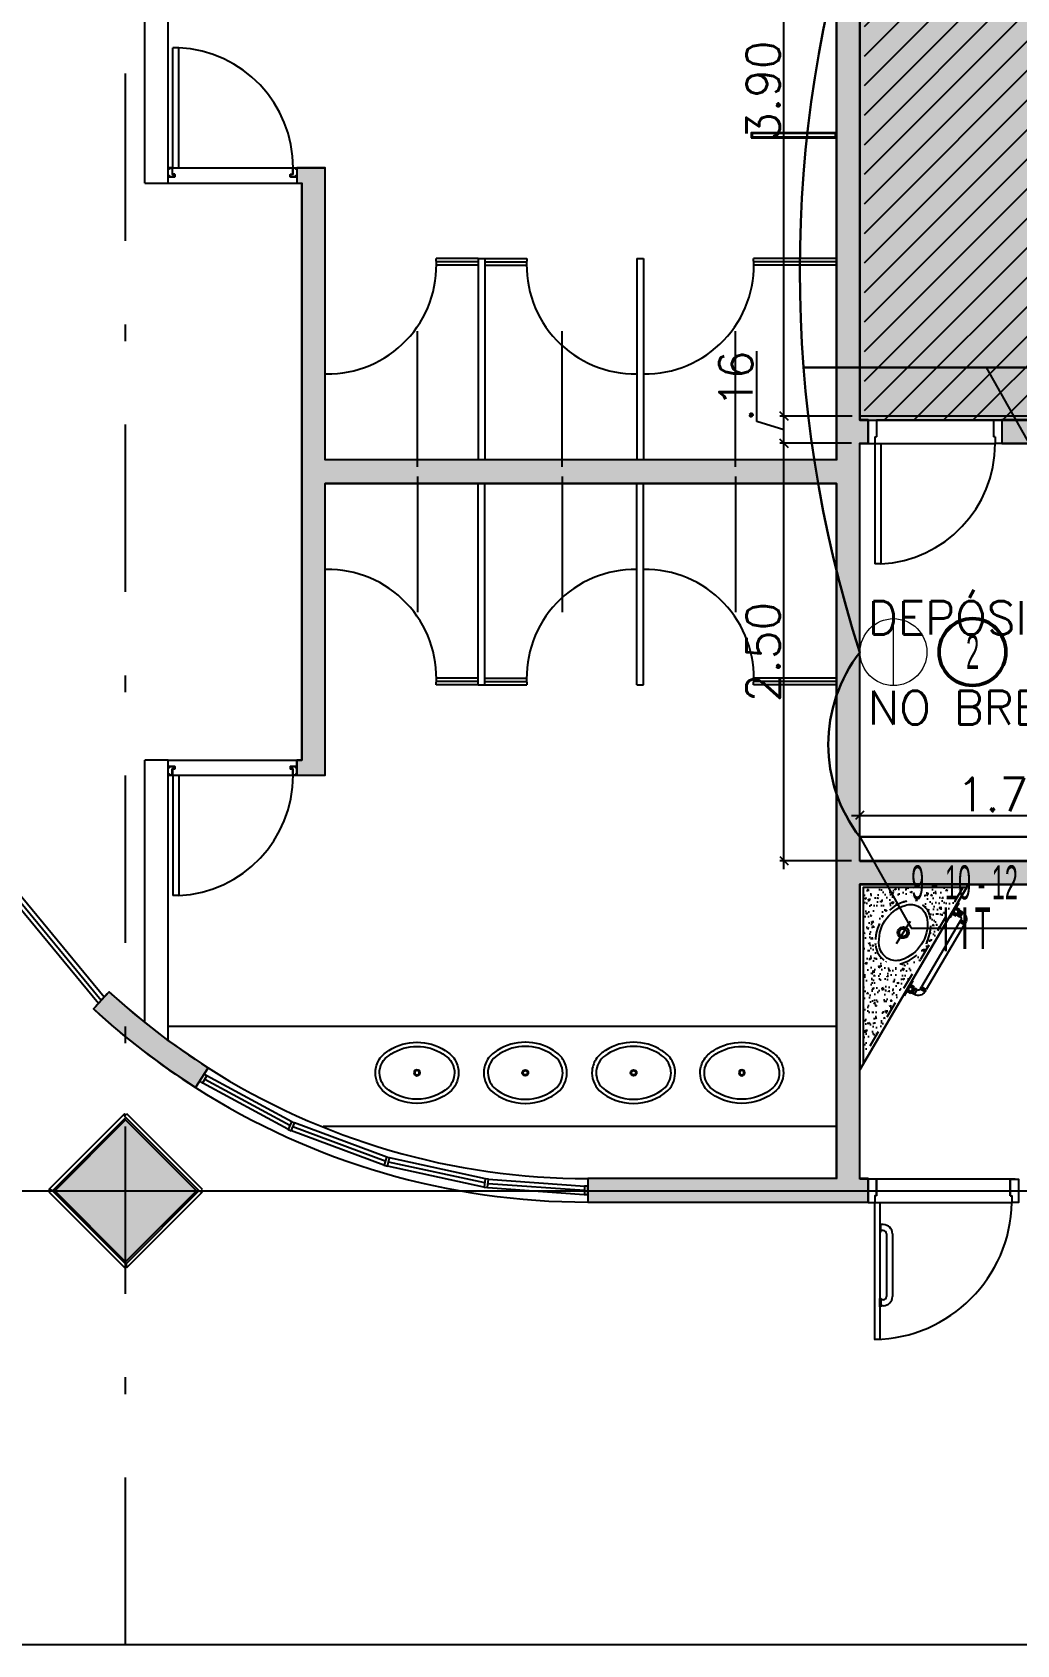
# Model space of a CAD drawing. Header units: millimetres. Extents: x 182 to 575, y -105 to 95.
# Drawn here: x 305.73 to 311.63, y -54.97 to -45.32 of the extents above; entities that cross this region are included whole.
import ezdxf
from ezdxf.enums import TextEntityAlignment as Align

# ---------------------------------------------------------------- set-up
doc = ezdxf.new("R2010")
doc.units = ezdxf.units.MM
doc.header["$MEASUREMENT"] = 0
for name, pattern in [('CONTINU', [0]), ('DASHDOT', [1, 0.5, -0.25, 0, -0.25]), ('DASHED', [0.75, 0.5, -0.25])]:
    doc.linetypes.add(name, pattern=pattern)
for name, color, linetype in [('ALV_3', 3, 'Continuous'), ('ALV_HT', 253, 'Continuous'), ('auxiliar eletrica', 1, 'Continuous'), ('base', 253, 'Continuous'), ('construir', 10, 'Continuous'), ('CORRIMÃO', 41, 'Continuous'), ('Cota Nivel', 1, 'Continuous'), ('CX', 1, 'Continuous'), ('EIXOS', 31, 'DASHDOT'), ('FORRO', 253, 'Continuous'), ('LAY_2', 2, 'Continuous'), ('PVC', 2, 'Continuous'), ('SAN', 1, 'Continuous'), ('SANFINAL', 7, 'Continuous'), ('XR_BL2_AND_MON-REV15$0$MARMORE', 7, 'Continuous')]:
    doc.layers.add(name, color=color, linetype=linetype)
for name, color, linetype, lineweight in [('eletroduto eletrica', 152, 'EL', 30), ('TEXTO ELETRICA', 2, 'Continuous', 20), ('Tomadas elétricas', 2, 'Continuous', 50)]:
    doc.layers.add(name, color=color, linetype=linetype, lineweight=lineweight)
doc.styles.add('SIMPLEX', font='simplex', dxfattribs={"height": 0.2})
doc.styles.get("Standard").update_dxf_attribs({"font": 'romans.shx'})
doc.styles.add('TECNO', font='technic_.ttf', dxfattribs={"width": 0.7})
doc.linetypes.add('EL', pattern='A,0.5,-0.2,["EL",Standard,S=0.1,R=0,X=-0.08,Y=-0.05],-0.175', length=0.875)
doc.dimstyles.new('SA-25', dxfattribs={"dimtxt": 0.05, "dimasz": 0.05, "dimexe": 0.025, "dimexo": 0.05, "dimgap": 0.025, "dimtad": 1, "dimzin": 4, "dimdsep": 46, "dimtxsty": 'SIMPLEX', "dimblk": 'OBLIQUE', "dimcen": 0.025, "dimdle": 0.05, "dimclrt": 2, "dimaunit": 1, "dimadec": 3, "dimazin": 0, "dimtfac": 1, "dimtofl": 0, "dimtmove": 0, "dimatfit": 3, "dimldrblk": 'OPEN30', "dimfxl": 1, "dimtolj": 1, "dimtzin": 0, "dimarcsym": 0})

# ---------------------------------------------------------------- blocks, each defined once
blk = doc.blocks.new('XR_BL2_AND_MON-REV15$0$P50X50')
at = {"layer": 'base'}
blk.add_hatch(color=256, dxfattribs=at).paths.add_polyline_path([(0, -0.4243), (0.4243, 0), (0, 0.4243), (-0.4243, 0)])
at = {"layer": 'base', "linetype": 'ByBlock'}
blk.add_lwpolyline([(0, -0.4243), (0.4243, 0), (0, 0.4243), (-0.4243, 0)], close=True, dxfattribs=at)
blk = doc.blocks.new('XR_BL2_AND_MON-REV15$0$PILAR 60X60_45')
at = {"layer": 'base'}
blk.add_blockref('XR_BL2_AND_MON-REV15$0$P50X50', (0, 0), dxfattribs=at)
blk = doc.blocks.new('XR_BL2_AND_MON-REV15$0$P8014PL')
at = {"layer": 'base'}
for p, q in [((-0.075, 0.14), (-0.075, 0.8591)), ((-0.075, 0.8591), (-0.04, 0.8591)), ((-0.04, 0.14), (-0.04, 0.8591)), ((-0.8, 0), (-0.8, 0.14)), ((-0.8, 0.14), (-0.76, 0.14)), ((-0.76, 0.1), (-0.76, 0.14)), ((-0.76, 0.1), (-0.75, 0.1)), ((-0.75, 0), (-0.75, 0.1)), ((-0.04, 0.14), (-0.075, 0.14)), ((-0.05, 0), (-0.05, 0.1)), ((-0.04, 0.1), (-0.05, 0.1)), ((-0.04, 0.1), (-0.04, 0.14)), ((0, 0.14), (-0.04, 0.14)), ((0, 0), (0, 0.14)), ((-0.8, 0), (-0.75, 0)), ((0, 0), (-0.05, 0))]:
    blk.add_line(p, q, dxfattribs=at)
blk.add_arc((-0.04, 0.14), 0.72, 92.78631, 180, dxfattribs=at)
blk = doc.blocks.new('XR_BL2_AND_MON-REV15$0$P_M')
at = {"layer": 'XR_BL2_AND_MON-REV15$0$MARMORE'}
for p, q in [((-0.0071, 0.0354), (-0.4596, -0.4172)), ((0.0071, 0.0212), (-0.4455, -0.4313)), ((0.0071, 0.0212), (-0.0071, 0.0354)), ((0, 0.0283), (0.0071, 0.0354)), ((0.4384, -0.4243), (0, 0.0141)), ((-0.4525, -0.4243), (-0.4596, -0.4172)), ((-0.4525, -0.4243), (-0.4596, -0.4313)), ((-0.4596, -0.4313), (-0.0071, -0.8839)), ((-0.4525, -0.4243), (-0.4455, -0.4313)), ((-0.4384, -0.4243), (0, -0.8627)), ((-0.0071, -0.8697), (0.4455, -0.4172)), ((0.4455, -0.4172), (0.4596, -0.4313)), ((0.4525, -0.4243), (0.4596, -0.4172)), ((-0.0071, -0.8697), (0.0071, -0.8839)), ((0, -0.8768), (-0.0071, -0.8839))]:
    blk.add_line(p, q, dxfattribs=at)
for points in [[(0.4596, -0.4172), (0.0071, 0.0354)], [(0.0071, -0.8839), (0.4596, -0.4313)]]:
    blk.add_lwpolyline(points, dxfattribs=at)
blk = doc.blocks.new('Cuba01_pl')
at = {"layer": 'SAN'}
for radius in [0.018, 0.013]:
    blk.add_circle((0, 0), radius, dxfattribs=at)
at = {"layer": 'SANFINAL'}
for centre, radius, start, end in [((-0.0706, -0.0303), 0.1909, 120.72503, 141.48411), ((-0.0706, -0.0303), 0.1659, 120.57547, 141.25329), ((-0.0022, -0.1243), 0.3068, 89.5504, 122.73751), ((-0.0022, -0.1243), 0.2818, 89.5504, 122.82801), ((0.0022, -0.1243), 0.3068, 57.26249, 90.4496), ((0.0022, -0.1243), 0.2818, 57.17199, 90.4496), ((0.0706, -0.0303), 0.1659, 38.74671, 59.42453), ((0.0706, -0.0303), 0.1909, 38.51589, 59.27497), ((-0.0974, 0.0005), 0.1517, 174.45244, 224.38195), ((-0.0906, -0.0037), 0.1589, 144.52318, 173.17666), ((-0.0974, 0.0005), 0.1267, 174.57802, 224.00207), ((-0.0906, -0.0037), 0.1339, 144.80474, 173.05731), ((0.0974, 0.0005), 0.1267, 315.99793, 5.42198), ((0.0906, -0.0037), 0.1339, 6.94269, 35.19526), ((0.0974, 0.0005), 0.1517, 315.61805, 5.54756), ((0.0906, -0.0037), 0.1589, 6.82334, 35.47682), ((-0.0024, 0.1229), 0.2809, 228.50405, 270.48382), ((0.0024, 0.1229), 0.2809, 269.51618, 311.49595), ((-0.0024, 0.1229), 0.3059, 228.32438, 270.48382), ((0.0024, 0.1229), 0.3059, 269.51618, 311.67562)]:
    blk.add_arc(centre, radius, start, end, dxfattribs=at)
blk = doc.blocks.new('DEF')
at = {"layer": 'PVC', "color": 0}
for p, q in [((0, 0.6406), (0.006, 0.6406)), ((0.006, 0.6406), (0.006, 0.5376)), ((0.006, 0.611), (0.03, 0.611)), ((0.006, 0.6001), (0.03, 0.6001)), ((0.03, 0.611), (0.03, 0.5672)), ((0.03, 0.605), (0.04, 0.605)), ((0.04, 0.6057), (0.04, 0.5726)), ((0.052, 0.6057), (0.04, 0.6057)), ((0.052, 0.5726), (0.052, 0.6057)), ((0.052, 0.6057), (0.0546, 0.605)), ((0.0546, 0.605), (0.0546, 0.5733)), ((0, 0.5376), (0.006, 0.5376)), ((0.006, 0.5782), (0.03, 0.5782)), ((0.006, 0.5672), (0.03, 0.5672)), ((0.03, 0.5732), (0.04, 0.5732)), ((0.052, 0.5726), (0.04, 0.5726)), ((0.052, 0.5726), (0.0546, 0.5733)), ((0.0675, 0.5571), (0.0681, 0.5597)), ((0.0675, 0.5571), (0.1006, 0.5571)), ((0.0675, 0.5571), (0.0675, 0.5451)), ((0.1006, 0.5451), (0.0675, 0.5451)), ((0.0999, 0.5597), (0.0681, 0.5597)), ((0.0681, 0.0955), (0.0681, 0.5451)), ((0.1006, 0.5571), (0.0999, 0.5597)), ((0.0999, 0.0955), (0.0999, 0.5451)), ((0.1006, 0.5571), (0.1006, 0.5451)), ((0, 0.103), (0.006, 0.103)), ((0.006, 0), (0.006, 0.103)), ((0, 0), (0.006, 0)), ((0.006, 0.0734), (0.03, 0.0734)), ((0.006, 0.0624), (0.03, 0.0624)), ((0.006, 0.0406), (0.03, 0.0406)), ((0.006, 0.0296), (0.03, 0.0296)), ((0.03, 0.0296), (0.03, 0.0734)), ((0.03, 0.0673), (0.04, 0.0673)), ((0.03, 0.0356), (0.04, 0.0356)), ((0.052, 0.068), (0.04, 0.068)), ((0.04, 0.0349), (0.04, 0.068)), ((0.052, 0.0349), (0.04, 0.0349)), ((0.052, 0.068), (0.052, 0.0349)), ((0.052, 0.068), (0.0546, 0.0674)), ((0.052, 0.0349), (0.0546, 0.0356)), ((0.0546, 0.0356), (0.0546, 0.0674)), ((0.1006, 0.0955), (0.0675, 0.0955)), ((0.0675, 0.0835), (0.0675, 0.0955)), ((0.0675, 0.0835), (0.1006, 0.0835)), ((0.0675, 0.0835), (0.0681, 0.0809)), ((0.0999, 0.0809), (0.0681, 0.0809)), ((0.1006, 0.0835), (0.0999, 0.0809)), ((0.1006, 0.0835), (0.1006, 0.0955))]:
    blk.add_line(p, q, dxfattribs=at)
for centre, radius, start, end in [((0.0546, 0.5597), 0.0453, 359.99797, 90.00203), ((0.0546, 0.5597), 0.0136, 0, 90.47368), ((0.0546, 0.0809), 0.0136, 269.52632, 0), ((0.0546, 0.0809), 0.0453, 269.99797, 0.00203)]:
    blk.add_arc(centre, radius, start, end, dxfattribs=at)
blk = doc.blocks.new('_Oblique')
at = {"color": 0, "linetype": 'ByBlock', "lineweight": -2}
blk.add_line((-0.5, -0.5), (0.5, 0.5), dxfattribs=at)
blk = doc.blocks.new('*D140')
at = {"layer": 'Cota Nivel', "color": 0, "lineweight": -2, "transparency": 16777216}
for p, q in [((315.5735, -43.6034), (315.5735, -52.3034)), ((301.9892, -43.6534), (315.5985, -43.6534)), ((301.9892, -52.2534), (315.5985, -52.2534))]:
    blk.add_line(p, q, dxfattribs=at)
at = {"layer": 'Defpoints', "color": 0, "transparency": 16777216}
for p in [(301.9392, -43.6534), (301.9392, -52.2534), (315.5735, -52.2534)]:
    blk.add_point(p, dxfattribs=at)
at = {"layer": 'Cota Nivel', "color": 0, "lineweight": -2, "transparency": 16777216, "xscale": 0.05, "yscale": 0.05, "zscale": 0.05}
for p, rotation in [((315.5735, -43.6534), 90), ((315.5735, -52.2534), 270)]:
    blk.add_blockref('_Oblique', p, dxfattribs=dict(at, rotation=rotation))
at = {"layer": 'Cota Nivel', "color": 2, "transparency": 16777216, "insert": (315.4485, -47.9534), "char_height": 0.2, "attachment_point": 5, "rotation": 90, "style": 'SIMPLEX'}
blk.add_mtext('\\A1;8.60', dxfattribs=at)
blk = doc.blocks.new('_Open30')
at = {"color": 0, "linetype": 'ByBlock', "lineweight": -2}
for p, q in [((-1, 0.27), (0, 0)), ((0, 0), (-1, -0.27)), ((0, 0), (-1, 0))]:
    blk.add_line(p, q, dxfattribs=at)
blk = doc.blocks.new('*D133')
at = {"layer": 'Cota Nivel', "color": 0, "lineweight": -2, "transparency": 16777216}
for p, q in [((310.6355, -50.0078), (312.4958, -50.0078)), ((310.6855, -50.2291), (310.6855, -49.9828)), ((312.4458, -50.2291), (312.4458, -49.9828))]:
    blk.add_line(p, q, dxfattribs=at)
at = {"layer": 'Defpoints', "color": 0, "transparency": 16777216}
for p in [(312.4458, -50.0078), (310.6855, -50.2791), (312.4458, -50.2791)]:
    blk.add_point(p, dxfattribs=at)
at = {"layer": 'Cota Nivel', "color": 0, "lineweight": -2, "transparency": 16777216, "xscale": 0.05, "yscale": 0.05, "zscale": 0.05, "rotation": 180}
blk.add_blockref('_Oblique', (310.6855, -50.0078), dxfattribs=at)
at = {"layer": 'Cota Nivel', "color": 0, "lineweight": -2, "transparency": 16777216, "xscale": 0.05, "yscale": 0.05, "zscale": 0.05}
blk.add_blockref('_Oblique', (312.4458, -50.0078), dxfattribs=at)
at = {"layer": 'Cota Nivel', "color": 2, "transparency": 16777216, "insert": (311.5656, -49.8828), "char_height": 0.2, "attachment_point": 5, "style": 'SIMPLEX'}
blk.add_mtext('\\A1;1.76', dxfattribs=at)
blk = doc.blocks.new('*D134')
at = {"layer": 'Cota Nivel', "color": 0, "lineweight": -2, "transparency": 16777216}
for p, q in [((310.2316, -50.3291), (310.2316, -47.7309)), ((310.6355, -47.7809), (310.2066, -47.7809)), ((310.6355, -50.2791), (310.2066, -50.2791))]:
    blk.add_line(p, q, dxfattribs=at)
at = {"layer": 'Defpoints', "color": 0, "transparency": 16777216}
for p in [(310.2316, -47.7809), (310.6855, -47.7809), (310.6855, -50.2791)]:
    blk.add_point(p, dxfattribs=at)
at = {"layer": 'Cota Nivel', "color": 0, "lineweight": -2, "transparency": 16777216, "xscale": 0.05, "yscale": 0.05, "zscale": 0.05}
for p, rotation in [((310.2316, -47.7809), 90), ((310.2316, -50.2791), 270)]:
    blk.add_blockref('_Oblique', p, dxfattribs=dict(at, rotation=rotation))
at = {"layer": 'Cota Nivel', "color": 2, "transparency": 16777216, "insert": (310.1066, -49.03), "char_height": 0.2, "attachment_point": 5, "rotation": 90, "style": 'SIMPLEX'}
blk.add_mtext('\\A1;2.50', dxfattribs=at)
blk = doc.blocks.new('*D135')
at = {"layer": 'Cota Nivel', "color": 0, "lineweight": -2, "transparency": 16777216}
for p, q in [((310.0691, -47.6511), (310.0691, -47.2296)), ((310.2316, -47.6998), (310.0691, -47.6511)), ((310.6405, -47.6188), (310.2066, -47.6188)), ((310.2316, -47.8309), (310.2316, -47.5688)), ((310.6355, -47.7809), (310.2066, -47.7809))]:
    blk.add_line(p, q, dxfattribs=at)
at = {"layer": 'Defpoints', "color": 0, "transparency": 16777216}
for p in [(310.2316, -47.6188), (310.6905, -47.6188, 195.166), (310.6855, -47.7809)]:
    blk.add_point(p, dxfattribs=at)
at = {"layer": 'Cota Nivel', "color": 0, "lineweight": -2, "transparency": 16777216, "xscale": 0.05, "yscale": 0.05, "zscale": 0.05}
for p, rotation in [((310.2316, -47.6188), 90), ((310.2316, -47.7809), 270)]:
    blk.add_blockref('_Oblique', p, dxfattribs=dict(at, rotation=rotation))
at = {"layer": 'Cota Nivel', "color": 2, "transparency": 16777216, "insert": (309.9441, -47.4403), "char_height": 0.2, "attachment_point": 5, "rotation": 90, "style": 'SIMPLEX'}
blk.add_mtext('\\A1;.16', dxfattribs=at)
blk = doc.blocks.new('*D130')
at = {"layer": 'Cota Nivel', "color": 0, "lineweight": -2, "transparency": 16777216}
for p, q in [((310.2316, -47.6688), (310.2316, -43.6734)), ((310.6355, -43.7234), (310.2066, -43.7234)), ((310.6405, -47.6188), (310.2066, -47.6188))]:
    blk.add_line(p, q, dxfattribs=at)
at = {"layer": 'Defpoints', "color": 0, "transparency": 16777216}
for p in [(310.2316, -43.7234), (310.6855, -43.7234, 195.166), (310.6905, -47.6188, 195.166)]:
    blk.add_point(p, dxfattribs=at)
at = {"layer": 'Cota Nivel', "color": 0, "lineweight": -2, "transparency": 16777216, "xscale": 0.05, "yscale": 0.05, "zscale": 0.05}
for p, rotation in [((310.2316, -43.7234), 90), ((310.2316, -47.6188), 270)]:
    blk.add_blockref('_Oblique', p, dxfattribs=dict(at, rotation=rotation))
at = {"layer": 'Cota Nivel', "color": 2, "transparency": 16777216, "insert": (310.1066, -45.6711), "char_height": 0.2, "attachment_point": 5, "rotation": 90, "style": 'SIMPLEX'}
blk.add_mtext('\\A1;3.90', dxfattribs=at)
blk = doc.blocks.new('127')
at = {"layer": 'Tomadas elétricas', "color": 82, "lineweight": 9, "ltscale": 0.3}
blk.add_line((-9048.18, 7415.71), (-9048.18, 7428.51), dxfattribs=at)
blk.add_circle((-9048.18, 7422.11), 6.4, dxfattribs=at)

msp = doc.modelspace()

# ---------------------------------------------------------------- hatches: boundary and pattern name
at = {"layer": 'base'}
for points in [[(307.4858, -47.8809), (307.4858, -46.134), (307.3158, -46.134), (307.3158, -46.224), (307.3458, -46.224), (307.3458, -49.6777), (307.3158, -49.6777), (307.3158, -49.7677), (307.4858, -49.7677), (307.4858, -48.0209), (310.5455, -48.0209), (310.5455, -52.1809), (309.0579, -52.1809), (309.0579, -52.3209), (310.7355, -52.3209), (310.7355, -52.1809), (310.6855, -52.1809), (310.6855, -50.4191), (312.4458, -50.4191), (312.4458, -51.9216), (312.5408, -51.8266), (312.6358, -51.9216), (312.6358, -47.6409), (311.5355, -47.6409), (311.5355, -47.7809), (312.4458, -47.7809), (312.4458, -50.2791), (310.6855, -50.2791), (310.6855, -47.7809), (310.7355, -47.7809), (310.7355, -47.6409), (310.6855, -47.6409), (310.6855, -43.7209), (312.1866, -43.7209), (312.1166, -43.6509), (312.1866, -43.5809), (309.0579, -43.5809), (309.0579, -43.7209), (310.5455, -43.7209), (310.5455, -47.8809)], [(306.7095, -51.6363), (306.7846, -51.5182), (306.5453, -51.3538), (306.3487, -51.1995), (306.1927, -51.0627), (306.0979, -51.1658), (306.2742, -51.3195), (306.3933, -51.4145), (306.5454, -51.5264)]]:
    msp.add_hatch(color=256, dxfattribs=at).paths.add_polyline_path(points)
h = msp.add_hatch(dxfattribs=at)
h.set_pattern_fill('AR-CONC', color=256, scale=0.0125, angle=90, style=0)
h.set_pattern_definition([(40, (276.510455, -64.487), (-0.00784402, 0.08965752), [0.009375, -0.103125]), (95, (276.510455, -64.487), (0.09402402, -0.01734392), [0.0075, -0.0825]), (349.5486, (276.5098, -64.47953), (0.08617994, 0.07231367), [0.00796752, -0.08764276]), (43.8158, (276.53545, -64.487), (-0.02068988, 0.13340513), [0.0140625, -0.1546875]), (353.3644, (276.53373, -64.47588), (0.12176473, 0.11683284), [0.0119513, -0.13146412]), (98.8158, (276.53545, -64.487), (0.1217648, 0.11683274), [0.01125, -0.12375]), (69, (276.529205, -64.4745), (-0.05032736, 0.07461338), [0.009375, -0.103125]), (124, (276.529205, -64.4745), (0.09064376, 0.03041442), [0.0075, -0.0825]), (18.5486, (276.52501, -64.46828), (0.04031631, 0.10502783), [0.00796752, -0.08764276]), (52.5, (276.510455, -64.487), (0.041611732, 0.001519982), [0, -0.0815, 0, -0.08375, 0, -0.0828125]), (82.5, (276.510455, -64.487), (0.049301464, 0.03288369), [0, -0.04775, 0, -0.079625, 0, -0.0315625]), (122.5, (276.510455, -64.514874), (-0.00281936, 0.066727805), [0, -0.03125, 0, -0.0975, 0, -0.129375]), (132.5, (276.510455, -64.527374), (0.01251312, 0.07289827), [0, -0.040625, 0, -0.06475, 0, -0.091875])])
h.paths.add_polyline_path([(311.304, -50.4391), (310.995, -50.9655, 0.069439), (310.8901, -51.1443), (310.7074, -51.4556), (310.7074, -50.4391)])
h.paths.add_polyline_path([(310.7828, -50.7899, -0.359179), (310.9517, -50.5256, -0.472393), (311.1116, -50.6278, -0.358975), (310.9426, -50.892, -0.471699)], flags=16)
h.paths.add_polyline_path([(310.8038, -50.7874, -0.000015), (310.8038, -50.7874, 0.471257), (310.9359, -50.8719, 0.359176), (311.0905, -50.6304, -0.358974), (310.9361, -50.8719, -0.471701)], flags=0)
h.paths.add_polyline_path([(310.9136, -50.7073, 1.732057), (310.9653, -50.6805, 0.577348)], flags=0)
h.paths.add_polyline_path([(310.928, -50.6966, 1), (310.9662, -50.721, 1)], flags=0)
h.paths.add_polyline_path([(310.7734, -50.5893, 1), (310.7734, -50.6243, 1)], flags=16)
at = {"layer": 'construir'}
h = msp.add_hatch(dxfattribs=at)
h.set_pattern_fill('ANSI31', color=256)
h.set_pattern_definition([(45, (0, -50), (-0.08838835, 0.08838835), [])])
edge = h.paths.add_edge_path()
edge.add_line((325.0408, -42.9859), (325.0408, -41.5684))
edge.add_line((325.0408, -41.5684), (321.9241, -41.5684))
edge.add_line((321.9241, -41.5684), (321.9241, -41.4784))
edge.add_line((321.9241, -41.4784), (312.6108, -41.4784))
edge.add_line((312.6108, -41.4784), (312.6108, -43.2991))
edge.add_line((312.6108, -43.2991), (312.9651, -43.6534))
edge.add_line((312.9651, -43.6534), (312.5358, -44.0826))
edge.add_line((312.5358, -44.0826), (312.1491, -43.7284))
edge.add_line((312.1491, -43.7284), (310.7128, -43.7271))
edge.add_line((310.7128, -43.7271), (310.7128, -47.6396))
edge.add_line((310.7128, -47.6396), (312.6358, -47.6388))
edge.add_line((312.6358, -47.6388), (312.6358, -47.077))
edge.add_arc((325.0259, -63.7934), 20.8076, 89.95894, 126.54546, ccw=False)
at = {"layer": 'FORRO', "transparency": 33554602}
h = msp.add_hatch(color=256, dxfattribs=at)
h.dxf.hatch_style = 1
h.paths.add_polyline_path([(315.0651, -44.0918), (318.3666, -44.0918), (318.3666, -52.1584), (317.2461, -52.1584), (317.2753, -52.2034), (337.1666, -52.2034), (337.4408, -51.9291), (337.4408, -47.6484), (339.3689, -47.6163), (339.3689, -43.7234), (337.9375, -43.7234), (337.5408, -44.1201), (337.0812, -43.6463), (337.4708, -43.2567), (337.4708, -41.4784), (312.6108, -41.5684), (312.6358, -43.2817), (313.0004, -43.6463), (312.5479, -44.113), (312.1416, -43.7209), (310.6855, -43.7234), (310.6855, -47.6434), (312.6358, -47.6434), (312.6408, -51.9291), (312.9151, -52.2034), (317.2753, -52.2034), (317.2461, -52.1584), (315.0651, -52.1584)])
h.paths.add_polyline_path([(319.2151, -44.0918), (324.6166, -44.0918), (324.6166, -52.1584), (319.2151, -52.1584)], flags=16)
h.paths.add_polyline_path([(325.4651, -44.0918), (330.8666, -44.0918), (330.8666, -52.1584), (325.4651, -52.1584)], flags=16)
h.paths.add_polyline_path([(331.7151, -44.0918), (335.0166, -44.0918), (335.0166, -52.1584), (331.7151, -52.1584)], flags=16)

# ---------------------------------------------------------------- linework, layer by layer
at = {"color": 0}
msp.add_line((306.6087, -45.4149, 195.166), (306.5737, -45.4149, 195.166), dxfattribs=at)
at = {"layer": 'ALV_3'}
msp.add_line((306.7846, -51.5182, 195.166), (306.7095, -51.6363, 195.2726), dxfattribs=at)
at = {"layer": 'ALV_HT', "color": 0, "ltscale": 0.5}
msp.add_line((311.337, -50.4191, 195.166), (310.6855, -51.5291, 195.166), dxfattribs=at)
msp.add_lwpolyline([(311.337, -50.4191), (310.6855, -50.4191), (310.6855, -51.5291), (311.337, -50.4191)], dxfattribs=at)
at = {"layer": 'auxiliar eletrica'}
for p, q in [((311.4423, -47.327), (311.7488, -47.8727)), ((310.6855, -50.1366, -195.166), (310.992, -50.6824, -195.166)), ((311.2376, -50.6824, -195.166), (312.0432, -50.6824, -195.166))]:
    msp.add_line(p, q, dxfattribs=at)
at = {"layer": 'auxiliar eletrica', "linetype": 'CONTINU', "ltscale": 0.025}
msp.add_line((310.992, -50.6824, -195.166), (311.2376, -50.6824, -195.166), dxfattribs=at)
at = {"layer": 'base'}
for p, q in [((310.5455, -47.8834, 195.166), (310.5455, -43.7234, 195.166)), ((310.6855, -47.6434, 195.166), (310.6855, -43.7234, 195.166)), ((306.5458, -46.224, 195.166), (306.5458, -44.5476, 195.166)), ((306.4058, -46.224, 195.166), (306.4058, -44.6555, 195.166)), ((306.5737, -46.134, 195.166), (306.5737, -45.4149, 195.166)), ((306.6087, -46.134, 195.166), (306.6087, -45.4149, 195.166)), ((306.5458, -46.134, 195.166), (307.3158, -46.134, 195.1659)), ((306.5737, -46.134, 195.166), (306.6087, -46.134, 195.166)), ((307.3158, -46.134, 195.166), (307.4858, -46.134, 195.166)), ((307.3158, -46.134, 195.166), (307.3158, -46.224, 195.166)), ((307.4858, -47.8809, 195.166), (307.4858, -46.134, 195.1659)), ((306.4058, -46.224, 195.166), (306.5458, -46.224, 195.166)), ((306.5458, -46.224, 195.166), (307.3158, -46.224, 195.1659)), ((307.3158, -46.224, 195.166), (307.3458, -46.224, 195.166)), ((307.3458, -49.6777, 195.166), (307.3458, -46.224, 195.1659)), ((308.4008, -46.6759, 23.7364), (308.1496, -46.6759, 17.1105)), ((308.4008, -46.6759, 23.7364), (308.4008, -47.8759, 23.7364)), ((308.4008, -46.6759, 23.7364), (308.4408, -46.6759, 23.7364)), ((308.4408, -46.6759, 23.7364), (308.6921, -46.6759, 17.1105)), ((308.4408, -46.6759, 23.7364), (308.4408, -47.8759, 23.7364)), ((309.3508, -46.6759, 23.7364), (309.3508, -47.8759, 23.7364)), ((309.3508, -46.6759, 23.7364), (309.3908, -46.6759, 23.7364)), ((309.3908, -46.6759, 23.7364), (309.3908, -47.8759, 23.7364)), ((310.5405, -46.6759, -67.5366), (310.05, -46.6759, -80.4725)), ((308.4008, -46.6959, 23.7364), (308.1505, -46.6959, 17.1348)), ((308.4008, -46.7159, 23.7364), (308.1508, -46.7159, 17.143)), ((308.4408, -46.6959, 23.7364), (308.6911, -46.6959, 17.1348)), ((308.4408, -46.7159, 23.7364), (308.6908, -46.7159, 17.143)), ((310.5405, -46.6959, -67.5366), (310.0509, -46.6959, -80.4481)), ((310.5405, -46.7159, -67.5366), (310.0512, -46.7159, -80.44)), ((310.7355, -47.6434, 195.166), (310.6855, -47.6434, 195.166)), ((312.4658, -47.6188, 195.166), (310.6905, -47.6188, 195.166)), ((310.7355, -47.7834, 195.166), (310.7355, -47.6434, 195.166)), ((311.4855, -47.6434, 195.166), (310.7855, -47.6434, 195.166)), ((312.6358, -47.6434, 195.166), (311.5355, -47.6434, 195.166)), ((311.5355, -47.6434, 195.166), (311.5355, -47.7834, 195.166)), ((310.6855, -47.7834, 195.166), (310.7355, -47.7834, 195.166)), ((310.6855, -50.2816, 195.166), (310.6855, -47.7834, 195.166)), ((310.8105, -47.7834, 195.166), (311.4955, -47.7834, 195.166)), ((311.5355, -47.7834, 195.166), (312.4458, -47.7834, 195.166)), ((310.5455, -47.8809, 195.166), (307.4858, -47.8809, 195.166)), ((310.5455, -48.0209, 195.166), (307.4858, -48.0209, 195.166)), ((307.4858, -49.7677, 195.166), (307.4858, -48.0209, 195.166)), ((308.4008, -49.2259, 23.7364), (308.4008, -48.0259, 23.7364)), ((308.4408, -49.2259, 23.7364), (308.4408, -48.0259, 23.7364)), ((309.3508, -49.2259, 23.7364), (309.3508, -48.0259, 23.7364)), ((309.3908, -49.2259, 23.7364), (309.3908, -48.0259, 23.7364)), ((310.5455, -52.1834, 195.166), (310.5455, -48.0234, 195.166)), ((308.4008, -49.1859, 23.7364), (308.1508, -49.1859, 17.143)), ((308.4408, -49.1859, 23.7364), (308.6908, -49.1859, 17.143)), ((310.5405, -49.1859, -67.5366), (310.0512, -49.1859, -80.44)), ((308.4008, -49.2259, 23.7364), (308.1496, -49.2259, 17.1105)), ((308.4008, -49.2059, 23.7364), (308.1505, -49.2059, 17.1348)), ((308.4008, -49.2259, 23.7364), (308.4408, -49.2259, 23.7364)), ((308.4408, -49.2059, 23.7364), (308.6911, -49.2059, 17.1348)), ((308.4408, -49.2259, 23.7364), (308.6921, -49.2259, 17.1105)), ((309.3508, -49.2259, 23.7364), (309.3908, -49.2259, 23.7364)), ((310.5405, -49.2259, -67.5366), (310.05, -49.2259, -80.4725)), ((310.5405, -49.2059, -67.5366), (310.0509, -49.2059, -80.4481)), ((306.5458, -49.6777, 195.166), (306.4058, -49.6777, 195.166)), ((306.4058, -51.2462, -230.0812), (306.4058, -49.6777, 195.166)), ((306.5458, -51.3542, -230.0812), (306.5458, -49.6777, 195.166)), ((306.5458, -49.6777, 195.166), (307.3158, -49.6777, 195.1659)), ((307.3158, -49.7677, 195.166), (307.3158, -49.6777, 195.166)), ((307.3158, -49.6777, 195.166), (307.3458, -49.6777, 195.166)), ((306.5458, -49.7677, 195.166), (307.3158, -49.7677, 195.1659)), ((306.5737, -49.7677, 195.166), (306.5737, -50.4869, 195.166)), ((306.5737, -49.7677, 195.166), (306.6087, -49.7677, 195.166)), ((306.6087, -49.7677, 195.166), (306.6087, -50.4869, 195.166)), ((307.3158, -49.7677, 195.166), (307.4858, -49.7677, 195.166)), ((306.1282, -51.1327, 195.166), (305.4046, -50.2572, 195.166)), ((306.1452, -51.1142, 195.166), (305.4259, -50.2438, 195.166)), ((306.1623, -51.0956, 195.166), (305.4472, -50.2303, 195.166)), ((310.6855, -50.2816, 195.166), (312.4458, -50.2816, 195.166)), ((310.6855, -52.1834, 195.166), (310.6855, -50.4216, 195.166)), ((310.6855, -50.4216, 195.166), (312.4458, -50.4216, 195.166)), ((306.6087, -50.4869, 195.166), (306.5737, -50.4869, 195.166)), ((306.5458, -51.2677, 197.502), (310.5405, -51.2677, 197.502)), ((306.5905, -51.2677, 197.502), (309.3508, -51.2677, 197.502)), ((307.2622, -51.8852, 195.2193), (306.7522, -51.6098, 195.2193)), ((307.274, -51.8632, 195.2193), (306.764, -51.5878, 195.2193)), ((307.2859, -51.8412, 195.2193), (306.7759, -51.5658, 195.2193)), ((307.8364, -52.0993, 195.2193), (307.2837, -51.8947, 195.2193)), ((307.8451, -52.0759, 195.2193), (307.2923, -51.8713, 195.2193)), ((307.8538, -52.0524, 195.2193), (307.301, -51.8479, 195.2193)), ((307.474, -51.8677, 197.502), (309.3508, -51.8677, 197.502)), ((308.4402, -52.2066, 195.201), (307.8643, -52.0813, 195.2193)), ((308.4455, -52.1822, 195.201), (307.8697, -52.0569, 195.2193)), ((308.4349, -52.231, 195.201), (307.859, -52.1057, 195.2193)), ((308.4618, -52.1844, 195.201), (309.0397, -52.2253, 191.9406)), ((310.5455, -52.1809, 195.166), (309.0579, -52.1809, 195.166)), ((309.0579, -52.1809, 292.7495), (309.0579, -52.3209, 292.7495)), ((310.7355, -52.1834, 195.166), (310.6855, -52.1834, 195.166)), ((310.7355, -52.3234, 195.166), (310.7355, -52.1834, 195.166)), ((310.7355, -52.3234, 195.166), (310.7355, -52.1834, 195.166)), ((310.7855, -52.1834, 195.166), (310.7855, -52.2834, 195.166)), ((311.5855, -52.1834, 195.166), (311.5855, -52.2834, 195.166)), ((308.4582, -52.2343, 195.201), (309.0361, -52.2751, 191.9406)), ((308.46, -52.2093, 195.201), (309.0379, -52.2502, 191.9406)), ((309.0579, -52.3209, 195.166), (310.7355, -52.3209, 195.166)), ((310.8255, -52.4559, 195.166), (310.8105, -52.4559, 195.166)), ((310.8255, -52.4909, 195.166), (310.8105, -52.4909, 195.166)), ((310.8455, -52.5109, 195.166), (310.8455, -52.8859, 195.166)), ((310.8805, -52.5109, 195.166), (310.8805, -52.8859, 195.166)), ((310.8255, -52.9059, 195.166), (310.8105, -52.9059, 195.166)), ((310.8255, -52.9409, 195.166), (310.8105, -52.9409, 195.166))]:
    msp.add_line(p, q, dxfattribs=at)
at = {"layer": 'base', "linetype": 'DASHED', "ltscale": 0.05}
msp.add_line((311.302, -50.4391, 195.166), (310.7055, -51.4556, 195.166), dxfattribs=at)
at = {"layer": 'base', "color": 0}
msp.add_line((307.474, -51.8677, 197.502), (310.5405, -51.8677, 197.502), dxfattribs=at)
at = {"layer": 'base'}
for points in [[(348.455, -54.9696), (301.9392, -54.9696), (301.9392, -38.1867), (348.455, -38.1867)], [(310.0355, -45.9534), (310.5455, -45.9534), (310.5455, -45.9234), (310.0355, -45.9234)], [(310.0405, -45.9484), (310.5405, -45.9484), (310.5405, -45.9284), (310.0405, -45.9284)], [(311.3252, -50.4391), (310.7055, -50.4391), (310.7055, -51.4951)], [(306.7095, -51.6363), (306.7846, -51.5182), (306.5453, -51.3538), (306.3487, -51.1995), (306.1927, -51.0627), (306.0979, -51.1658), (306.2742, -51.3195), (306.3933, -51.4145), (306.5454, -51.5264)], [(307.3024, -51.8484), (307.2841, -51.8404), (307.264, -51.8861), (307.2823, -51.8942)], [(307.8711, -52.0572), (307.8518, -52.0518), (307.8383, -52.0999), (307.8576, -52.1054)], [(308.4634, -52.1846), (308.4436, -52.1818), (308.4368, -52.2314), (308.4566, -52.2341)], [(309.0579, -52.2259), (309.0379, -52.2259), (309.0379, -52.2759), (309.0579, -52.2759)], [(309.0579, -52.2259), (309.0379, -52.2259), (309.0379, -52.2759), (309.0579, -52.2759)], [(310.7755, -52.3234), (310.8055, -52.3234), (310.8055, -53.1434), (310.7755, -53.1434)], [(310.8105, -52.4484), (310.8055, -52.4484), (310.8055, -52.4984), (310.8105, -52.4984)], [(310.8105, -52.9484), (310.8055, -52.9484), (310.8055, -52.8984), (310.8105, -52.8984)]]:
    msp.add_lwpolyline(points, close=True, dxfattribs=at)
for points in [[(312.1866, -43.5809), (309.0579, -43.5809), (309.0579, -43.7209), (310.5455, -43.7209), (310.5455, -47.8809), (307.4858, -47.8809), (307.4858, -46.134), (307.3158, -46.134), (307.3158, -46.224), (307.3458, -46.224), (307.3458, -49.6777), (307.3158, -49.6777), (307.3158, -49.7677), (307.4858, -49.7677), (307.4858, -48.0209), (310.5455, -48.0209), (310.5455, -52.1809), (309.0579, -52.1809), (309.0579, -52.3209), (310.7355, -52.3209), (310.7355, -52.1809), (310.6855, -52.1809), (310.6855, -50.4191), (312.4458, -50.4191)], [(312.4458, -50.2791), (310.6855, -50.2791), (310.6855, -47.7809), (310.7355, -47.7809), (310.7355, -47.6409), (310.6855, -47.6409), (310.6855, -43.7209), (312.1866, -43.7209)], [(312.6358, -47.6409), (311.5355, -47.6409), (311.5355, -47.7809), (312.4458, -47.7809)], [(310.7855, -52.2834), (310.7855, -52.1834), (310.7355, -52.1834), (310.7355, -52.3234), (310.7755, -52.3234)], [(311.615, -52.1834), (310.7855, -52.1834)], [(311.5855, -52.2834), (311.5855, -52.1834), (311.6355, -52.1834), (311.6355, -52.3234), (311.5955, -52.3234)], [(310.7855, -52.2834), (310.7755, -52.2834), (310.7755, -52.3234)], [(311.5855, -52.2834), (311.5955, -52.2834), (311.5955, -52.3234)], [(310.7855, -52.3234), (311.5955, -52.3234)]]:
    msp.add_lwpolyline(points, dxfattribs=at)
for points in [[(306.5842, -46.187, 0.414214), (306.5858, -46.1854), (306.5858, -46.1736, 0.414214), (306.5842, -46.172), (306.5716, -46.172, -0.414214), (306.5708, -46.1712), (306.5708, -46.1356, 0.414214), (306.5692, -46.134), (306.5524, -46.134, 0.414214), (306.5508, -46.1356), (306.5508, -46.142), (306.5516, -46.142), (306.5516, -46.1356, -0.414214), (306.5524, -46.1348), (306.5692, -46.1348, -0.414214), (306.57, -46.1356), (306.57, -46.1712, 0.414214), (306.5716, -46.1728), (306.5842, -46.1728, -0.414214), (306.585, -46.1736), (306.585, -46.1854, -0.414214), (306.5842, -46.1862), (306.5524, -46.1862, -0.414214), (306.5516, -46.1854), (306.5516, -46.179), (306.5508, -46.179), (306.5508, -46.1854, 0.414214), (306.5524, -46.187)], [(307.2774, -46.187, -0.414214), (307.2758, -46.1854), (307.2758, -46.1736, -0.414214), (307.2774, -46.172), (307.29, -46.172, 0.414214), (307.2908, -46.1712), (307.2908, -46.1356, -0.414214), (307.2924, -46.134), (307.3092, -46.134, -0.414214), (307.3108, -46.1356), (307.3108, -46.142), (307.31, -46.142), (307.31, -46.1356, 0.414214), (307.3092, -46.1348), (307.2924, -46.1348, 0.414214), (307.2916, -46.1356), (307.2916, -46.1712, -0.414214), (307.29, -46.1728), (307.2774, -46.1728, 0.414214), (307.2766, -46.1736), (307.2766, -46.1854, 0.414214), (307.2774, -46.1862), (307.3092, -46.1862, 0.414214), (307.31, -46.1854), (307.31, -46.179), (307.3108, -46.179), (307.3108, -46.1854, -0.414214), (307.3092, -46.187)], [(306.5842, -49.7147, -0.414214), (306.5858, -49.7163), (306.5858, -49.7281, -0.414214), (306.5842, -49.7297), (306.5716, -49.7297, 0.414214), (306.5708, -49.7305), (306.5708, -49.7661, -0.414214), (306.5692, -49.7677), (306.5524, -49.7677, -0.414214), (306.5508, -49.7661), (306.5508, -49.7597), (306.5516, -49.7597), (306.5516, -49.7661, 0.414214), (306.5524, -49.7669), (306.5692, -49.7669, 0.414214), (306.57, -49.7661), (306.57, -49.7305, -0.414214), (306.5716, -49.7289), (306.5842, -49.7289, 0.414214), (306.585, -49.7281), (306.585, -49.7163, 0.414214), (306.5842, -49.7155), (306.5524, -49.7155, 0.414214), (306.5516, -49.7163), (306.5516, -49.7227), (306.5508, -49.7227), (306.5508, -49.7163, -0.414214), (306.5524, -49.7147)], [(307.2774, -49.7147, 0.414214), (307.2758, -49.7163), (307.2758, -49.7281, 0.414214), (307.2774, -49.7297), (307.29, -49.7297, -0.414214), (307.2908, -49.7305), (307.2908, -49.7661, 0.414214), (307.2924, -49.7677), (307.3092, -49.7677, 0.414214), (307.3108, -49.7661), (307.3108, -49.7597), (307.31, -49.7597), (307.31, -49.7661, -0.414214), (307.3092, -49.7669), (307.2924, -49.7669, -0.414214), (307.2916, -49.7661), (307.2916, -49.7305, 0.414214), (307.29, -49.7289), (307.2774, -49.7289, -0.414214), (307.2766, -49.7281), (307.2766, -49.7163, -0.414214), (307.2774, -49.7155), (307.3092, -49.7155, -0.414214), (307.31, -49.7163), (307.31, -49.7227), (307.3108, -49.7227), (307.3108, -49.7163, 0.414214), (307.3092, -49.7147)], [(310.9633, -50.6805, -1.732057), (310.9116, -50.7073, -0.577348)]]:
    msp.add_lwpolyline(points, format="xyb", close=True, dxfattribs=at)
at = {"layer": 'base', "ltscale": 0.2}
for points in [[(308.0384, -47.9218), (308.0384, -47.5949), (308.0384, -47.1098)], [(308.9032, -47.9218), (308.9032, -47.5949), (308.9032, -47.1098)], [(309.9406, -47.9218), (309.9406, -47.5949), (309.9406, -47.1098)], [(308.0384, -47.98), (308.0384, -48.3068), (308.0384, -48.792)], [(308.9032, -47.98), (308.9032, -48.3068), (308.9032, -48.792)], [(309.9406, -47.98), (309.9406, -48.3068), (309.9406, -48.792)]]:
    msp.add_lwpolyline(points, dxfattribs=at)
at = {"layer": 'base', "linetype": 'DASHED', "ltscale": 0.05}
for points in [[(310.7808, -50.7899, -0.359179), (310.9498, -50.5256)], [(310.9498, -50.5256, -0.472393), (311.1096, -50.6278)], [(311.1096, -50.6278, -0.358975), (310.9407, -50.892)], [(310.9407, -50.892, -0.471699), (310.7808, -50.7899)]]:
    msp.add_lwpolyline(points, format="xyb", dxfattribs=at)
at = {"layer": 'base'}
for points in [[(310.8018, -50.7874, -0.359169), (310.9563, -50.5457)], [(310.9563, -50.5457, -0.472527), (311.0886, -50.6304)], [(311.0886, -50.6304, -0.358974), (310.9341, -50.8719)], [(310.9643, -50.721, -1), (310.9261, -50.6966)], [(310.9261, -50.6966, -1), (310.9643, -50.721)], [(310.9341, -50.8719, -0.471701), (310.8018, -50.7874)]]:
    msp.add_lwpolyline(points, format="xyb", dxfattribs=at)
for centre, radius, start, end in [((306.5737, -46.134), 0.72, 0, 87.21369), ((307.5008, -46.7159), 0.65, 269.11849, 3.52812), ((309.3408, -46.7159), 0.65, 176.47188, 270.88151), ((309.4012, -46.7159), 0.65, 269.11849, 3.52812), ((307.5008, -49.1859), 0.65, 356.47188, 90.88151), ((309.3408, -49.1859), 0.65, 89.11849, 183.52812), ((309.4012, -49.1859), 0.65, 356.47188, 90.88151), ((306.5737, -49.7677), 0.72, 272.78631, 0), ((321.6863, -65.4229), 21.125, 137.17428, 137.554), ((309.0561, -47.9529), 4.2273, 227.36221, 237.4978), ((309.0648, -47.9427), 4.3807, 227.37033, 237.4759), ((309.058, -47.9503), 4.2306, 237.49649, 269.99898), ((309.0553, -47.9595), 4.3614, 237.46205, 270.03449), ((310.7595, -52.3074), 0.8361, 271.09311, 358.90689), ((310.8255, -52.5109), 0.055, 0, 90), ((310.8255, -52.5109), 0.02, 0, 90), ((310.8255, -52.8859), 0.055, 270, 0), ((310.8255, -52.8859), 0.02, 270, 0)]:
    msp.add_arc(centre, radius, start, end, dxfattribs=at)
at = {"layer": 'construir'}
msp.add_lwpolyline([(312.1916, -43.7284), (310.6855, -43.7284), (310.6855, -47.6434), (312.6358, -47.6434)], dxfattribs=at)
at = {"layer": 'CORRIMÃO', "color": 0, "linetype": 'ByBlock'}
msp.add_line((310.9876, -50.6424, -736.1673), (310.9028, -50.7751, -736.1673), dxfattribs=at)
at = {"layer": 'CX', "color": 1}
msp.add_lwpolyline([(306.7772, -51.5666), (306.7603, -51.556), (306.7338, -51.5985), (306.7508, -51.609)], close=True, dxfattribs=at)
msp.add_lwpolyline([(306.7772, -51.5666), (306.7603, -51.556), (306.7338, -51.5985), (306.7508, -51.609)], close=True, dxfattribs=at)
at = {"layer": 'EIXOS', "linetype": 'DASHDOT', "ltscale": 2}
for p, q in [((306.2908, -54.9696), (306.2908, -38.1867)), ((301.9392, -52.2534), (348.455, -52.2534))]:
    msp.add_line(p, q, dxfattribs=at)
at = {"layer": 'eletroduto eletrica'}
for p, q in [((312.5358, -47.327), (310.3487, -47.327)), ((312.2115, -50.1366, -195.166), (310.6855, -50.1366, -195.166))]:
    msp.add_line(p, q, dxfattribs=at)
for centre, radius, start, end in [((317.7683, -46.7479, 195.166), 7.4422, 162.12295, 197.87705), ((311.3992, -49.5846, -195.166), 0.9023, 142.10494, 217.72052)]:
    msp.add_arc(centre, radius, start, end, dxfattribs=at)
at = {"layer": 'FORRO', "color": 2, "elevation": 195.166}
msp.add_lwpolyline([(310.6855, -43.7234), (310.6855, -47.6434), (312.6358, -47.6434), (312.6408, -51.9291), (312.9151, -52.2034), (337.1666, -52.2034), (337.4408, -51.9291), (337.4408, -47.6484), (339.3689, -47.6163), (339.3689, -43.7234), (337.9375, -43.7234), (337.5408, -44.1201), (337.0812, -43.6463), (337.4708, -43.2567), (337.4708, -41.4784), (312.6108, -41.5684), (312.6358, -43.2817), (313.0004, -43.6463), (312.5479, -44.113), (312.1416, -43.7209)], close=True, dxfattribs=at)
at = {"layer": 'Tomadas elétricas', "color": 82, "ltscale": 0.3}
msp.add_circle((311.3597, -49.0303, -195.166), 0.2, dxfattribs=at)

# ---------------------------------------------------------------- block references
at = {"layer": 'auxiliar eletrica', "xscale": 0.03125, "yscale": 0.03125, "zscale": 0.03125}
msp.add_blockref('127', (593.6426, -280.9714, -195.166), dxfattribs=at)
at = {"layer": 'base'}
for name, p, rotation in [('XR_BL2_AND_MON-REV15$0$P8014PL', (310.7355, -47.6434, 195.166), 180), ('XR_BL2_AND_MON-REV15$0$P_M', (305.8666, -52.2534), 89.99999999999999), ('XR_BL2_AND_MON-REV15$0$PILAR 60X60_45', (306.2908, -52.2534), 89.99999999999999)]:
    msp.add_blockref(name, p, dxfattribs=dict(at, rotation=rotation))
at = {"layer": 'base', "xscale": -1, "rotation": 149.5897437351366}
msp.add_blockref('DEF', (311.2723, -50.5293, 1176.0159), dxfattribs=at)
at = {"layer": 'base', "xscale": -1}
for p in [(308.0348, -51.5475, 197.502), (309.9792, -51.5475, 197.502)]:
    msp.add_blockref('Cuba01_pl', p, dxfattribs=at)
at = {"layer": 'base'}
for p in [(308.6832, -51.5475, 197.502), (309.3312, -51.5475, 197.502)]:
    msp.add_blockref('Cuba01_pl', p, dxfattribs=at)

# ---------------------------------------------------------------- texts
at = {"layer": 'LAY_2', "char_height": 0.2, "attachment_point": 1}
for s, insert in [('DEPÓSITO', (310.7337, -48.7256)), ('NO BREAK', (310.7337, -49.2632))]:
    msp.add_mtext_dynamic_manual_height_columns(s, width=1.519983, gutter_width=1, heights=[0], dxfattribs=dict(at, insert=insert))
at = {"layer": 'TEXTO ELETRICA', "color": 150, "linetype": 'CONTINU', "ltscale": 0.025, "style": 'TECNO', "width": 0.55}
msp.add_text('l', height=0.249, rotation=180, dxfattribs=at).set_placement((311.2004, -50.6824, -195.166), align=Align.MIDDLE_CENTER)
at = {"layer": 'TEXTO ELETRICA', "color": 150, "linetype": 'CONTINU', "ltscale": 0.025, "style": 'TECNO'}
for s, width, p in [('I', 0.7, (311.3138, -50.6824, -195.166)), ('T', 0.55, (311.4214, -50.6824, -195.166))]:
    msp.add_text(s, height=0.249, dxfattribs=dict(at, width=width)).set_placement(p, align=Align.MIDDLE_CENTER)
at = {"layer": 'TEXTO ELETRICA', "color": 114, "ltscale": 1.8, "true_color": 0x139b48, "insert": (311.3608, -48.9274, -195.166), "char_height": 0.20372, "attachment_point": 2, "style": 'TECNO'}
msp.add_mtext_dynamic_manual_height_columns('{\\W0.6;2}', width=1.268215, gutter_width=1.181, heights=[0], dxfattribs=at)
at = {"layer": 'TEXTO ELETRICA', "color": 150, "ltscale": 1.8, "insert": (311.3124, -50.3065, -195.166), "char_height": 0.203719, "attachment_point": 2, "style": 'TECNO'}
msp.add_mtext_dynamic_manual_height_columns('{\\W0.6;9 - 10 - 12}', width=1.268215, gutter_width=1.181, heights=[0], dxfattribs=at)

# ---------------------------------------------------------------- dimensions: what is measured, and where the dimension line sits
at = {"layer": 'Cota Nivel'}
for base, p1, p2, picture, middle in [((315.5735, -52.2534), (301.9392, -43.6534), (301.9392, -52.2534), '*D140', (315.4485, -47.9534)), ((310.2316, -43.7234), (310.6905, -47.6188, 195.166), (310.6855, -43.7234, 195.166), '*D130', (310.1066, -45.6711)), ((310.2316, -47.6188), (310.6855, -47.7809), (310.6905, -47.6188, 195.166), '*D135', (309.9441, -47.6261))]:
    dim = msp.add_linear_dim(base=base, p1=p1, p2=p2, angle=90, dimstyle='SA-25', override={"dimtmove": 1}, dxfattribs=at)
    dim.commit()
    dim.dimension.update_dxf_attribs({"geometry": picture, "text_midpoint": middle})
dim = msp.add_linear_dim(base=(310.2316, -47.7809), p1=(310.6855, -50.2791), p2=(310.6855, -47.7809), angle=90, dimstyle='SA-25', dxfattribs=at)
dim.commit()
dim.dimension.update_dxf_attribs({"geometry": '*D134', "text_midpoint": (310.1066, -49.03)})
dim = msp.add_linear_dim(base=(312.4458, -50.0078), p1=(310.6855, -50.2791), p2=(312.4458, -50.2791), dimstyle='SA-25', dxfattribs=at)
dim.commit()
dim.dimension.update_dxf_attribs({"geometry": '*D133', "text_midpoint": (311.5656, -49.8828)})

doc.saveas('drawing.dxf')
